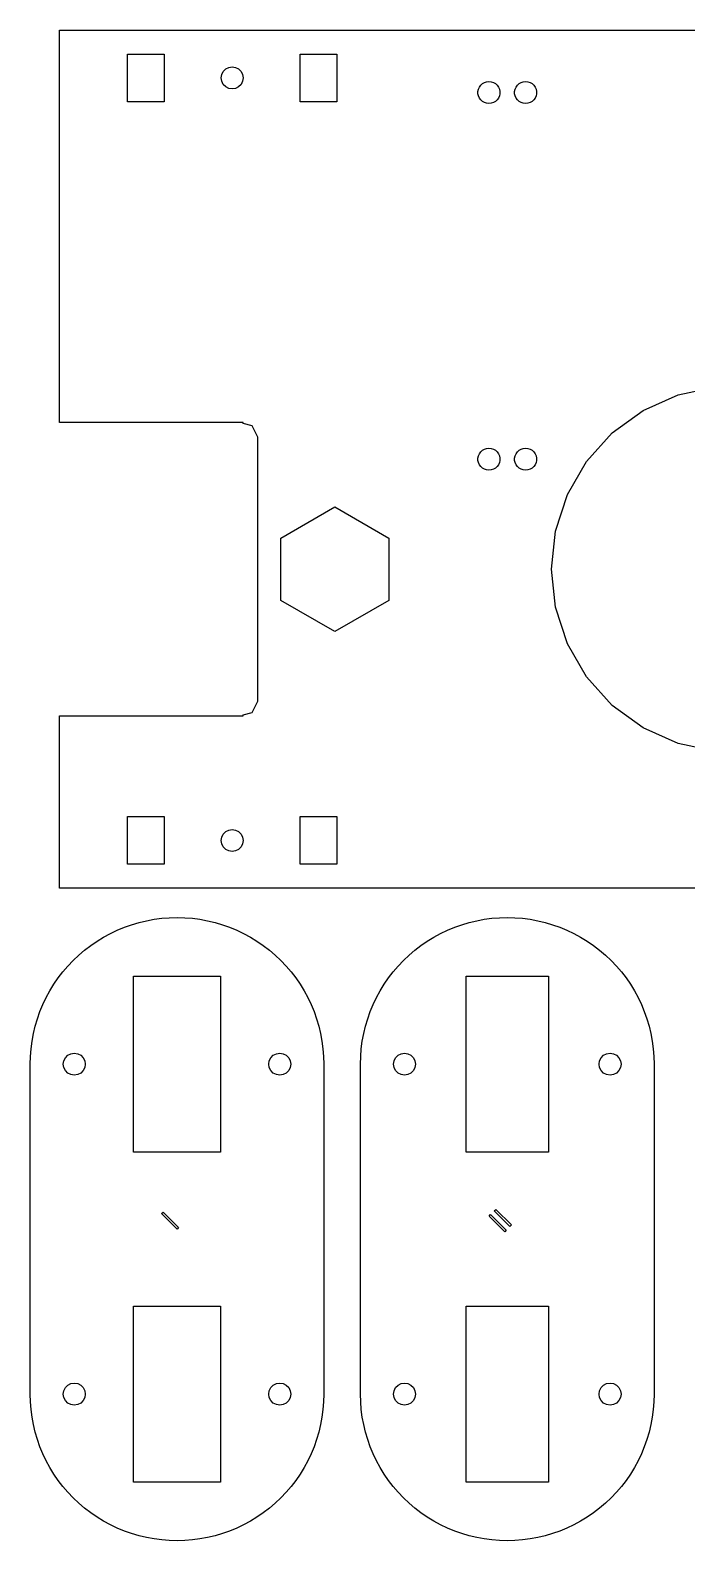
# Model space of a CAD drawing. Extents: x 0 to 479, y 0 to 339.
# Drawn here: x 0.1 to 89.6, y 1.1 to 207.1 of the extents above; entities that cross this region are included whole.
import ezdxf

# ---------------------------------------------------------------- set-up
doc = ezdxf.new("R2010")
doc.units = 0
doc.layers.add('Layer_1', color=7, linetype='CONTINUOUS')

msp = doc.modelspace()

# ---------------------------------------------------------------- linework, layer by layer
at = {"layer": 'Layer_1', "color": 7}
for points in [[(4.140485, 90.144778), (4.140485, 113.644773), (29.140486, 113.644773), (29.140486, 113.796778), (30.387488, 114.080778), (31.140487, 115.644769), (31.140487, 151.644782), (30.387488, 153.208773), (29.140486, 153.492773), (29.140486, 153.644778), (4.140485, 153.644778), (4.140485, 207.14477), (426.140493, 207.14477)], [(13.397487, 197.394782), (13.397487, 203.894783), (18.397485, 203.894783), (18.397485, 197.394782), (13.397487, 197.394782)], [(26.153485, 200.644768), (26.226485, 201.10877), (26.439487, 201.526769), (26.771487, 201.858776), (27.189486, 202.071769), (27.653485, 202.14478), (28.117487, 202.071769), (28.535486, 201.858776), (28.867487, 201.526769), (29.080485, 201.10877), (29.153485, 200.644768), (29.080485, 200.180767), (28.867487, 199.762768), (28.535486, 199.43079), (28.117487, 199.217768), (27.653485, 199.144786), (27.189486, 199.217768), (26.771487, 199.43079), (26.439487, 199.762768), (26.226485, 200.180767), (26.153485, 200.644768)], [(36.910487, 197.394782), (36.910487, 203.894783), (41.910485, 203.894783), (41.910485, 197.394782), (36.910487, 197.394782)], [(61.148485, 198.487772), (61.148485, 198.801773), (61.213486, 199.108774), (61.341485, 199.394778), (61.525486, 199.648778), (61.758486, 199.85878), (62.030486, 200.014764), (62.328487, 200.111764), (62.640487, 200.144784), (62.952486, 200.111764), (63.250487, 200.014764), (63.522485, 199.85878), (63.755487, 199.648778), (63.939485, 199.394778), (64.067487, 199.108774), (64.132485, 198.801773), (64.132485, 198.487772), (64.067487, 198.180771), (63.939485, 197.894767), (63.755487, 197.640767), (63.522485, 197.430765), (63.250487, 197.274781), (62.952486, 197.177781), (62.640487, 197.14479), (62.328487, 197.177781), (62.030486, 197.274781), (61.758486, 197.430765), (61.525486, 197.640767), (61.341485, 197.894767), (61.213486, 198.180771), (61.148485, 198.487772)], [(66.148486, 198.487772), (66.148486, 198.801773), (66.213485, 199.108774), (66.341487, 199.394778), (66.525487, 199.648778), (66.758487, 199.85878), (67.030487, 200.014764), (67.328486, 200.111764), (67.640485, 200.144784), (67.952487, 200.111764), (68.250486, 200.014764), (68.522486, 199.85878), (68.755486, 199.648778), (68.939486, 199.394778), (69.067485, 199.108774), (69.132487, 198.801773), (69.132487, 198.487772), (69.067485, 198.180771), (68.939486, 197.894767), (68.755486, 197.640767), (68.522486, 197.430765), (68.250486, 197.274781), (67.952487, 197.177781), (67.640485, 197.14479), (67.328486, 197.177781), (67.030487, 197.274781), (66.758487, 197.430765), (66.525487, 197.640767), (66.341487, 197.894767), (66.213485, 198.180771), (66.148486, 198.487772)], [(71.166485, 133.64479), (71.712486, 138.842787), (73.327486, 143.812776), (75.941487, 148.33979), (79.438486, 152.223789), (83.666485, 155.295778), (88.441485, 157.42077), (93.553486, 158.507777), (96.166486, 158.507777), (96.166486, 158.644768), (334.114493, 158.644768)], [(61.148485, 148.487788), (61.148485, 148.801788), (61.213486, 149.108789), (61.341485, 149.394765), (61.525486, 149.648765), (61.758486, 149.858767), (62.030486, 150.014779), (62.328487, 150.111779), (62.640487, 150.144771), (62.952486, 150.111779), (63.250487, 150.014779), (63.522485, 149.858767), (63.755487, 149.648765), (63.939485, 149.394765), (64.067487, 149.108789), (64.132485, 148.801788), (64.132485, 148.487788), (64.067487, 148.180786), (63.939485, 147.894782), (63.755487, 147.640782), (63.522485, 147.430781), (63.250487, 147.274768), (62.952486, 147.177768), (62.640487, 147.144777), (62.328487, 147.177768), (62.030486, 147.274768), (61.758486, 147.430781), (61.525486, 147.640782), (61.341485, 147.894782), (61.213486, 148.180786), (61.148485, 148.487788)], [(66.148486, 148.487788), (66.148486, 148.801788), (66.213485, 149.108789), (66.341487, 149.394765), (66.525487, 149.648765), (66.758487, 149.858767), (67.030487, 150.014779), (67.328486, 150.111779), (67.640485, 150.144771), (67.952487, 150.111779), (68.250486, 150.014779), (68.522486, 149.858767), (68.755486, 149.648765), (68.939486, 149.394765), (69.067485, 149.108789), (69.132487, 148.801788), (69.132487, 148.487788), (69.067485, 148.180786), (68.939486, 147.894782), (68.755486, 147.640782), (68.522486, 147.430781), (68.250486, 147.274768), (67.952487, 147.177768), (67.640485, 147.144777), (67.328486, 147.177768), (67.030487, 147.274768), (66.758487, 147.430781), (66.525487, 147.640782), (66.341487, 147.894782), (66.213485, 148.180786), (66.148486, 148.487788)], [(34.279487, 129.394777), (34.279487, 137.894774), (41.640486, 142.144787), (49.001485, 137.894774), (49.001485, 129.394777), (41.640486, 125.144792), (34.279487, 129.394777)], [(334.114493, 108.644783), (96.166486, 108.644783), (96.166486, 108.781774), (93.553486, 108.781774), (88.441485, 109.868781), (83.666485, 111.993773), (79.438486, 115.06579), (75.941487, 118.949789), (73.327486, 123.476774), (71.712486, 128.446764), (71.166485, 133.64479)], [(13.397487, 93.394764), (13.397487, 99.894765), (18.397485, 99.894765), (18.397485, 93.394764), (13.397487, 93.394764)], [(36.910487, 93.394764), (36.910487, 99.894765), (41.910485, 99.894765), (41.910485, 93.394764), (36.910487, 93.394764)], [(26.153485, 96.644779), (26.226485, 97.10878), (26.439487, 97.52678), (26.771487, 97.858786), (27.189486, 98.071779), (27.653485, 98.14479), (28.117487, 98.071779), (28.535486, 97.858786), (28.867487, 97.52678), (29.080485, 97.10878), (29.153485, 96.644779), (29.080485, 96.180777), (28.867487, 95.762778), (28.535486, 95.430772), (28.117487, 95.217779), (27.653485, 95.144768), (27.189486, 95.217779), (26.771487, 95.430772), (26.439487, 95.762778), (26.226485, 96.180777), (26.153485, 96.644779)], [(426.140493, 90.144778), (4.140485, 90.144778)], [(0.140487, 21.144775), (0.140487, 66.144769), (0.167496, 67.191786), (0.250486, 68.235782), (0.386486, 69.273767), (0.577486, 70.302778), (0.821487, 71.320781), (1.119485, 72.324787), (1.468487, 73.311774), (1.869485, 74.279768), (2.320485, 75.22479), (2.819485, 76.144778), (3.367487, 77.037785), (3.960487, 77.900792), (4.597485, 78.73078), (5.277485, 79.527775), (5.998487, 80.286784), (6.757487, 81.007777), (7.554485, 81.687763), (8.384486, 82.324767), (9.247485, 82.917772), (10.140487, 83.465763), (11.060486, 83.964788), (12.005485, 84.41578), (12.973485, 84.816789), (13.960486, 85.165785), (14.964486, 85.463784), (15.982487, 85.707765), (17.011486, 85.898773), (18.049486, 86.034776), (19.093485, 86.117777), (20.140487, 86.14487), (21.187486, 86.117692), (22.231485, 86.034776), (23.269488, 85.898773), (24.298487, 85.707765), (25.316488, 85.463784), (26.320488, 85.165785), (27.307486, 84.816789), (28.275486, 84.41578), (29.220487, 83.964788), (30.140487, 83.465763), (31.033486, 82.917772), (31.896485, 82.324767), (32.726486, 81.687763), (33.523487, 81.007777), (34.282487, 80.286784), (35.003486, 79.527775), (35.683486, 78.73078), (36.320487, 77.900792), (36.913487, 77.037785), (37.461486, 76.144778), (37.960486, 75.22479), (38.411486, 74.279768), (38.812487, 73.311774), (39.161486, 72.324787), (39.459487, 71.320781), (39.703485, 70.302778), (39.894485, 69.273767), (40.030485, 68.235782), (40.113486, 67.191786), (40.140495, 66.144769), (40.140486, 21.144775), (40.113478, 20.097787), (40.030485, 19.05379), (39.894485, 18.015777), (39.703485, 16.986766), (39.459487, 15.968763), (39.161486, 14.964785), (38.812487, 13.97777), (38.411486, 13.009776), (37.960486, 12.064783), (37.461486, 11.144766), (36.913487, 10.251787), (36.320487, 9.38878), (35.683486, 8.558764), (35.003486, 7.761797), (34.282487, 7.002788), (33.523487, 6.281795), (32.726486, 5.601781), (31.896485, 4.964777), (31.033486, 4.371772), (30.140487, 3.823781), (29.220487, 3.324784), (28.275486, 2.873793), (27.307486, 2.472783), (26.320488, 2.123787), (25.316488, 1.825789), (24.298487, 1.581779), (23.269485, 1.3908), (22.231485, 1.254797), (21.187486, 1.171795), (20.140487, 1.144702), (19.093485, 1.17188), (18.049486, 1.254797), (17.011486, 1.3908), (15.982487, 1.581779), (14.964486, 1.825789), (13.960486, 2.123787), (12.973485, 2.472783), (12.005485, 2.873793), (11.060486, 3.324784), (10.140487, 3.823781), (9.247485, 4.371772), (8.384486, 4.964777), (7.554485, 5.601781), (6.757487, 6.281795), (5.998487, 7.002788), (5.277485, 7.761797), (4.597485, 8.558764), (3.960487, 9.38878), (3.367487, 10.251787), (2.819485, 11.144766), (2.320485, 12.064783), (1.869485, 13.009776), (1.468487, 13.97777), (1.119485, 14.964785), (0.821487, 15.968763), (0.577486, 16.986766), (0.386486, 18.015777), (0.250486, 19.053762), (0.167485, 20.097787), (0.140476, 21.144775)], [(45.140485, 21.144775), (45.140485, 66.144769), (45.167494, 67.191786), (45.250487, 68.235782), (45.386487, 69.273767), (45.577486, 70.302778), (45.821487, 71.320781), (46.119486, 72.324787), (46.468487, 73.311774), (46.869485, 74.279768), (47.320485, 75.22479), (47.819485, 76.144778), (48.367487, 77.037785), (48.960487, 77.900792), (49.597485, 78.73078), (50.277485, 79.527775), (50.998487, 80.286784), (51.757487, 81.007777), (52.554485, 81.687763), (53.384487, 82.324767), (54.247486, 82.917772), (55.140485, 83.465763), (56.060487, 83.964788), (57.005485, 84.41578), (57.973485, 84.816789), (58.960487, 85.165785), (59.964487, 85.463784), (60.982485, 85.707765), (62.011487, 85.898773), (63.049486, 86.034776), (64.093485, 86.117777), (65.140487, 86.14487), (66.187487, 86.117692), (67.231486, 86.034776), (68.269485, 85.898773), (69.298487, 85.707765), (70.316485, 85.463784), (71.320485, 85.165785), (72.307487, 84.816789), (73.275486, 84.41578), (74.220485, 83.964788), (75.140487, 83.465763), (76.033486, 82.917772), (76.896485, 82.324767), (77.726486, 81.687763), (78.523485, 81.007777), (79.282485, 80.286784), (80.003486, 79.527775), (80.683487, 78.73078), (81.320488, 77.900792), (81.913487, 77.037785), (82.461487, 76.144778), (82.960487, 75.22479), (83.411486, 74.279768), (83.812487, 73.311774), (84.161486, 72.324787), (84.459487, 71.320781), (84.703485, 70.302778), (84.894485, 69.273767), (85.030485, 68.235782), (85.113487, 67.191786), (85.140495, 66.144769), (85.140487, 21.144775), (85.113478, 20.097787), (85.030485, 19.05379), (84.894485, 18.015777), (84.703485, 16.986766), (84.459487, 15.968763), (84.161486, 14.964785), (83.812487, 13.97777), (83.411486, 13.009776), (82.960487, 12.064783), (82.461487, 11.144766), (81.913487, 10.251787), (81.320488, 9.38878), (80.683487, 8.558764), (80.003486, 7.761797), (79.282485, 7.002788), (78.523485, 6.281795), (77.726486, 5.601781), (76.896485, 4.964777), (76.033486, 4.371772), (75.140487, 3.823781), (74.220485, 3.324784), (73.275486, 2.873793), (72.307487, 2.472783), (71.320485, 2.123787), (70.316485, 1.825789), (69.298487, 1.581779), (68.269485, 1.3908), (67.231486, 1.254797), (66.187487, 1.171795), (65.140487, 1.144702), (64.093485, 1.17188), (63.049486, 1.254797), (62.011487, 1.3908), (60.982485, 1.581779), (59.964487, 1.825789), (58.960487, 2.123787), (57.973485, 2.472783), (57.005485, 2.873793), (56.060487, 3.324784), (55.140485, 3.823781), (54.247486, 4.371772), (53.384487, 4.964777), (52.554485, 5.601781), (51.757487, 6.281795), (50.998487, 7.002788), (50.277485, 7.761797), (49.597485, 8.558764), (48.960487, 9.38878), (48.367487, 10.251787), (47.819485, 11.144766), (47.320485, 12.064783), (46.869485, 13.009776), (46.468487, 13.97777), (46.119486, 14.964785), (45.821487, 15.968763), (45.577486, 16.986766), (45.386487, 18.015777), (45.250487, 19.053762), (45.167485, 20.097787), (45.140476, 21.144775)], [(14.220486, 54.144765), (14.220486, 78.144774), (26.060487, 78.144774), (26.060487, 54.144765), (14.220486, 54.144765)], [(59.527485, 54.144765), (59.527485, 78.144774), (70.753486, 78.144774), (70.753486, 54.144765), (59.527485, 54.144765)], [(4.640487, 66.144769), (4.713486, 66.608771), (4.926485, 67.02677), (5.258486, 67.358776), (5.676485, 67.57177), (6.140487, 67.64478), (6.604485, 67.57177), (7.022488, 67.358776), (7.354485, 67.02677), (7.567487, 66.608771), (7.640487, 66.144769), (7.567487, 65.680768), (7.354485, 65.262768), (7.022488, 64.930762), (6.604485, 64.717769), (6.140487, 64.644786), (5.676485, 64.717769), (5.258486, 64.930762), (4.926485, 65.262768), (4.713486, 65.680768), (4.640487, 66.144769)], [(32.640487, 66.144769), (32.713487, 66.608771), (32.926486, 67.02677), (33.258486, 67.358776), (33.676486, 67.57177), (34.140487, 67.64478), (34.604486, 67.57177), (35.022485, 67.358776), (35.354486, 67.02677), (35.567487, 66.608771), (35.640487, 66.144769), (35.567487, 65.680768), (35.354486, 65.262768), (35.022485, 64.930762), (34.604486, 64.717769), (34.140487, 64.644786), (33.676486, 64.717769), (33.258486, 64.930762), (32.926486, 65.262768), (32.713487, 65.680768), (32.640487, 66.144769)], [(49.640487, 66.144769), (49.713487, 66.608771), (49.926486, 67.02677), (50.258486, 67.358776), (50.676485, 67.57177), (51.140487, 67.64478), (51.604486, 67.57177), (52.022485, 67.358776), (52.354486, 67.02677), (52.567487, 66.608771), (52.640487, 66.144769), (52.567487, 65.680768), (52.354486, 65.262768), (52.022485, 64.930762), (51.604486, 64.717769), (51.140487, 64.644786), (50.676485, 64.717769), (50.258486, 64.930762), (49.926486, 65.262768), (49.713487, 65.680768), (49.640487, 66.144769)], [(77.640485, 66.144769), (77.713487, 66.608771), (77.926486, 67.02677), (78.258487, 67.358776), (78.676486, 67.57177), (79.140485, 67.64478), (79.604486, 67.57177), (80.022486, 67.358776), (80.354486, 67.02677), (80.567485, 66.608771), (80.640487, 66.144769), (80.567485, 65.680768), (80.354486, 65.262768), (80.022486, 64.930762), (79.604486, 64.717769), (79.140485, 64.644786), (78.676486, 64.717769), (78.258487, 64.930762), (77.926486, 65.262768), (77.713487, 65.680768), (77.640485, 66.144769)], [(14.220486, 9.14477), (14.220486, 33.144779), (26.060487, 33.144779), (26.060487, 9.14477), (14.220486, 9.14477)], [(59.527485, 9.14477), (59.527485, 33.144779), (70.753486, 33.144779), (70.753486, 9.14477), (59.527485, 9.14477)], [(4.640487, 21.144775), (4.713486, 21.608776), (4.926485, 22.026776), (5.258486, 22.358782), (5.676485, 22.571775), (6.140487, 22.644786), (6.604485, 22.571775), (7.022488, 22.358782), (7.354485, 22.026776), (7.567487, 21.608776), (7.640487, 21.144775), (7.567487, 20.680773), (7.354485, 20.262774), (7.022488, 19.930768), (6.604485, 19.717774), (6.140487, 19.644764), (5.676485, 19.717774), (5.258486, 19.930768), (4.926485, 20.262774), (4.713486, 20.680773), (4.640487, 21.144775)], [(32.640487, 21.144775), (32.713487, 21.608776), (32.926486, 22.026776), (33.258486, 22.358782), (33.676486, 22.571775), (34.140487, 22.644786), (34.604486, 22.571775), (35.022485, 22.358782), (35.354486, 22.026776), (35.567487, 21.608776), (35.640487, 21.144775), (35.567487, 20.680773), (35.354486, 20.262774), (35.022485, 19.930768), (34.604486, 19.717774), (34.140487, 19.644764), (33.676486, 19.717774), (33.258486, 19.930768), (32.926486, 20.262774), (32.713487, 20.680773), (32.640487, 21.144775)], [(49.640487, 21.144775), (49.713487, 21.608776), (49.926486, 22.026776), (50.258486, 22.358782), (50.676485, 22.571775), (51.140487, 22.644786), (51.604486, 22.571775), (52.022485, 22.358782), (52.354486, 22.026776), (52.567487, 21.608776), (52.640487, 21.144775), (52.567487, 20.680773), (52.354486, 20.262774), (52.022485, 19.930768), (51.604486, 19.717774), (51.140487, 19.644764), (50.676485, 19.717774), (50.258486, 19.930768), (49.926486, 20.262774), (49.713487, 20.680773), (49.640487, 21.144775)], [(77.640485, 21.144775), (77.713487, 21.608776), (77.926486, 22.026776), (78.258487, 22.358782), (78.676486, 22.571775), (79.140485, 22.644786), (79.604486, 22.571775), (80.022486, 22.358782), (80.354486, 22.026776), (80.567485, 21.608776), (80.640487, 21.144775), (80.567485, 20.680773), (80.354486, 20.262774), (80.022486, 19.930768), (79.604486, 19.717774), (79.140485, 19.644764), (78.676486, 19.717774), (78.258487, 19.930768), (77.926486, 20.262774), (77.713487, 20.680773), (77.640485, 21.144775)]]:
    msp.add_lwpolyline(points, dxfattribs=at)
at = {"layer": 'Layer_1', "color": 1}
for points in [[(18.019485, 45.765785), (18.231485, 45.97779), (20.352487, 43.856777), (20.140487, 43.644772), (18.019485, 45.765785)], [(62.665486, 45.412781), (62.877486, 45.624787), (64.999486, 43.503774), (64.786485, 43.290781), (62.665486, 45.412781)], [(63.372486, 46.119776), (63.584486, 46.331782), (65.706487, 44.210769), (65.494487, 43.998792), (63.372486, 46.119776)]]:
    msp.add_lwpolyline(points, dxfattribs=at)

doc.saveas('drawing.dxf')
